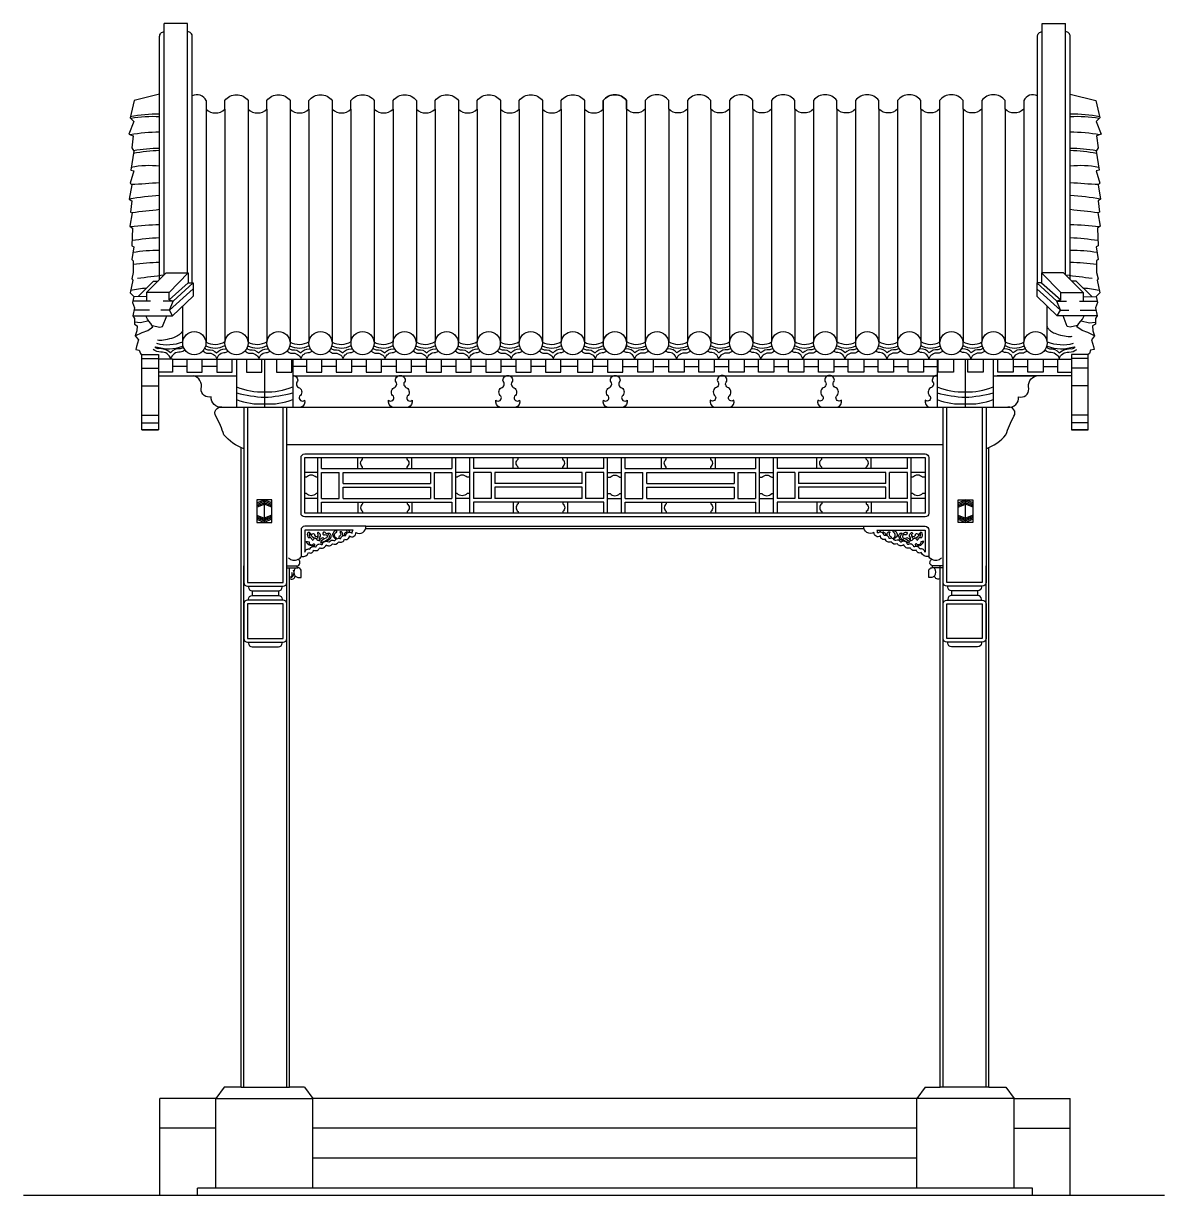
# Model space of a CAD drawing. Header units: metres. Extents: x 352 to 6458, y 9631 to 15903.
import ezdxf

# ---------------------------------------------------------------- set-up
doc = ezdxf.new("R2010")
doc.units = ezdxf.units.M
for name, color, linetype in [('2', 2, 'Continuous'), ('3', 3, 'Continuous'), ('4', 4, 'Continuous'), ('7', 7, 'Continuous')]:
    doc.layers.add(name, color=color, linetype=linetype)

msp = doc.modelspace()

# ---------------------------------------------------------------- linework, layer by layer
at = {"layer": '2'}
msp.add_line((6458.1, 9631.17), (352.14, 9631.17), dxfattribs=at)
at = {"layer": '3'}
for p, q in [((1105.76, 14557.72), (1105.76, 15903.45)), ((1230.76, 15903.45), (1105.76, 15903.45)), ((1230.76, 14568.26), (1230.76, 15903.45)), ((5803.6, 14568.26), (5803.6, 15903.45)), ((5803.6, 15903.45), (5928.6, 15903.45)), ((5928.6, 14557.72), (5928.6, 15903.45)), ((1329.68, 15443.84), (1329.68, 14198.41)), ((1429.68, 15443.84), (1429.68, 14198.41)), ((1554.68, 15443.84), (1554.68, 14198.41)), ((1654.68, 15443.84), (1654.68, 14198.41)), ((1779.68, 15443.84), (1779.68, 14198.41)), ((1879.68, 15443.84), (1879.68, 14198.41)), ((2004.68, 15443.84), (2004.68, 14198.41)), ((2104.68, 15443.84), (2104.68, 14198.41)), ((2229.68, 15490.24), (2229.68, 14198.41)), ((2329.68, 15443.84), (2329.68, 14198.41)), ((2454.68, 15490.24), (2454.68, 14198.41)), ((2554.68, 15443.84), (2554.68, 14198.41)), ((2679.68, 15490.24), (2679.68, 14198.41)), ((2779.68, 15443.84), (2779.68, 14198.41)), ((2904.68, 15490.24), (2904.68, 14198.41)), ((3004.68, 15443.84), (3004.68, 14198.41)), ((3129.68, 15490.24), (3129.68, 14198.41)), ((3229.68, 15443.84), (3229.68, 14198.41)), ((3354.68, 15490.24), (3354.68, 14198.41)), ((3454.68, 15490.24), (3454.68, 14198.41)), ((3454.68, 15443.84), (3454.68, 14198.41)), ((3579.68, 15490.24), (3579.68, 14198.41)), ((3579.68, 15443.84), (3579.68, 14198.41)), ((3679.68, 15490.24), (3679.68, 14198.41)), ((3804.68, 15443.84), (3804.68, 14198.41)), ((3904.68, 15490.24), (3904.68, 14198.41)), ((4029.68, 15443.84), (4029.68, 14198.41)), ((4129.68, 15490.24), (4129.68, 14198.41)), ((4254.68, 15443.84), (4254.68, 14198.41)), ((4354.68, 15490.24), (4354.68, 14198.41)), ((4479.68, 15443.84), (4479.68, 14198.41)), ((4579.68, 15490.24), (4579.68, 14198.41)), ((4704.68, 15443.84), (4704.68, 14198.41)), ((4804.68, 15490.24), (4804.68, 14198.41)), ((4929.68, 15443.84), (4929.68, 14198.41)), ((5029.68, 15443.84), (5029.68, 14198.41)), ((5154.68, 15443.84), (5154.68, 14198.41)), ((5254.68, 15443.84), (5254.68, 14198.41)), ((5379.68, 15443.84), (5379.68, 14198.41)), ((5479.68, 15443.84), (5479.68, 14198.41)), ((5604.68, 15443.84), (5604.68, 14198.41)), ((5704.68, 15443.84), (5704.68, 14198.41)), ((1011.37, 14463.43), (1116.31, 14568.26)), ((1116.31, 14568.26), (1234.08, 14568.26)), ((1131.47, 14463.43), (1234.08, 14568.26)), ((1234.08, 14568.26), (1234.08, 14514.57)), ((5902.88, 14463.43), (5800.27, 14568.26)), ((5918.04, 14568.26), (5800.27, 14568.26)), ((5800.27, 14568.26), (5800.27, 14514.57)), ((6022.98, 14463.43), (5918.04, 14568.26)), ((966.04, 14441.5), (1048.68, 14525.16)), ((1048.68, 14525.16), (1073.17, 14525.16)), ((1234.08, 14514.57), (1131.47, 14424.99)), ((1152.46, 14416.83), (1259.74, 14514.57)), ((1234.08, 14514.57), (1259.74, 14514.57)), ((1259.74, 14514.57), (1259.74, 14444.79)), ((5881.89, 14416.83), (5774.62, 14514.57)), ((5774.62, 14514.57), (5774.62, 14444.79)), ((5800.27, 14514.57), (5774.62, 14514.57)), ((5800.27, 14514.57), (5902.88, 14424.99)), ((5985.67, 14525.16), (5961.18, 14525.16)), ((6068.32, 14441.5), (5985.67, 14525.16)), ((1011.37, 14440.13), (942.03, 14442.23)), ((1131.47, 14463.43), (1011.37, 14463.43)), ((1011.37, 14463.43), (1011.37, 14416.83)), ((1131.47, 14424.99), (1131.47, 14463.43)), ((1133.8, 14369.07), (1259.74, 14483.81)), ((1259.74, 14444.79), (1150.48, 14339.2)), ((5900.55, 14369.07), (5774.62, 14483.81)), ((5774.62, 14444.79), (5883.87, 14339.2)), ((5902.88, 14424.99), (5902.88, 14463.43)), ((5902.88, 14463.43), (6022.98, 14463.43)), ((6022.98, 14463.43), (6022.98, 14416.83)), ((6022.98, 14440.13), (6092.32, 14442.23)), ((1031.13, 14416.83), (936.95, 14416.83)), ((1027.3, 14369.07), (943.71, 14369.07)), ((1133.8, 14369.07), (1087.92, 14369.07)), ((1152.46, 14416.83), (1100.34, 14416.83)), ((1131.47, 14424.99), (1152.46, 14416.83)), ((1133.8, 14369.07), (1152.46, 14416.83)), ((1150.48, 14339.2), (1133.8, 14369.07)), ((1204.94, 14200.12), (1204.58, 14391.48)), ((5829.41, 14200.12), (5829.41, 14391.83)), ((5902.88, 14424.99), (5881.89, 14416.83)), ((5900.55, 14369.07), (5881.89, 14416.83)), ((5881.89, 14416.83), (5934.01, 14416.83)), ((5883.87, 14339.2), (5900.55, 14369.07)), ((5900.55, 14369.07), (5946.43, 14369.07)), ((6003.22, 14416.83), (6097.41, 14416.83)), ((6007.06, 14369.07), (6090.64, 14369.07)), ((937.73, 14339.2), (1150.48, 14339.2)), ((6096.62, 14339.2), (5883.87, 14339.2)), ((984.75, 14132.54), (1074.75, 14132.54)), ((1074.75, 14132.54), (1074.75, 14028.08)), ((5959.61, 14132.54), (5959.61, 14038.08)), ((6049.61, 14132.54), (5959.61, 14132.54)), ((984.75, 14110.17), (1074.75, 14110.17)), ((984.75, 14057.93), (1074.75, 14057.93)), ((1149.08, 14107.68), (1074.75, 14107.68)), ((1074.75, 14107.68), (1074.75, 14018.48)), ((1226.27, 14067.68), (1149.08, 14067.68)), ((1386.27, 14067.68), (1309.08, 14067.68)), ((1492.85, 14107.68), (1492.85, 13849.88)), ((1642.85, 14107.68), (1642.85, 13849.88)), ((1792.85, 14107.68), (1792.85, 13849.88)), ((1866.27, 14067.68), (1792.85, 14067.68)), ((2026.27, 14067.68), (1949.08, 14067.68)), ((2186.27, 14067.68), (2109.08, 14067.68)), ((2346.27, 14067.68), (2269.08, 14067.68)), ((2506.27, 14067.68), (2429.08, 14067.68)), ((2666.27, 14067.68), (2589.08, 14067.68)), ((2826.27, 14067.68), (2749.08, 14067.68)), ((2986.27, 14067.68), (2909.08, 14067.68)), ((3146.27, 14067.68), (3069.08, 14067.68)), ((3316.24, 14067.68), (3229.08, 14067.68)), ((3476.24, 14067.68), (3399.05, 14067.68)), ((3558.95, 14067.68), (3639.73, 14067.68)), ((3728.08, 14067.68), (3805.27, 14067.68)), ((3888.08, 14067.68), (3965.27, 14067.68)), ((4048.08, 14067.68), (4125.27, 14067.68)), ((4208.08, 14067.68), (4285.27, 14067.68)), ((4368.08, 14067.68), (4445.27, 14067.68)), ((4528.08, 14067.68), (4605.27, 14067.68)), ((4688.08, 14067.68), (4765.27, 14067.68)), ((4848.08, 14067.68), (4925.27, 14067.68)), ((5008.08, 14067.68), (5085.27, 14067.68)), ((5168.08, 14067.68), (5241.51, 14067.68)), ((5241.51, 14107.68), (5241.51, 13849.88)), ((5391.51, 14107.68), (5391.51, 13849.88)), ((5541.51, 14107.68), (5541.51, 13849.88)), ((5648.08, 14067.68), (5725.27, 14067.68)), ((5808.08, 14067.68), (5885.27, 14067.68)), ((6049.61, 14110.17), (5959.61, 14110.17)), ((5959.61, 14107.68), (5959.61, 14018.48)), ((6049.61, 14057.93), (5959.61, 14057.93)), ((1261.02, 14018.48), (1492.85, 14018.48)), ((1792.85, 14018.48), (5241.51, 14018.48)), ((5541.51, 14018.48), (5773.33, 14018.48)), ((5773.33, 14018.48), (5562.13, 14018.48)), ((984.75, 13963.41), (1074.75, 13963.41)), ((6049.61, 13963.41), (5959.61, 13963.41)), ((984.75, 13806.7), (1074.75, 13806.7)), ((1414.07, 13849.88), (5620.28, 13849.88)), ((6049.61, 13806.7), (5959.61, 13806.7)), ((984.75, 13766.9), (1074.75, 13766.9)), ((6049.61, 13766.9), (5959.61, 13766.9)), ((984.75, 13729.59), (1074.75, 13729.59)), ((6049.61, 13729.59), (5959.61, 13729.59)), ((1761.44, 13649.88), (5272.91, 13649.88)), ((1601.11, 13337.42), (1641.11, 13353.72)), ((1601.11, 13330.07), (1641.11, 13346.36)), ((1601.11, 13322.71), (1641.11, 13339)), ((1601.11, 13315.35), (1641.11, 13331.65)), ((1681.11, 13337.42), (1641.11, 13353.72)), ((1681.11, 13330.07), (1641.11, 13346.36)), ((1681.11, 13322.71), (1641.11, 13339)), ((1681.11, 13315.35), (1641.11, 13331.65)), ((1641.44, 13233.72), (1641.44, 13353.72)), ((5353.24, 13337.42), (5393.24, 13353.72)), ((5353.24, 13330.07), (5393.24, 13346.36)), ((5353.24, 13322.71), (5393.24, 13339)), ((5353.24, 13315.35), (5393.24, 13331.65)), ((5392.91, 13233.72), (5392.91, 13353.72)), ((5433.24, 13337.42), (5393.24, 13353.72)), ((5433.24, 13330.07), (5393.24, 13346.36)), ((5433.24, 13322.71), (5393.24, 13339)), ((5433.24, 13315.35), (5393.24, 13331.65)), ((1601.11, 13272.08), (1641.11, 13255.79)), ((1601.11, 13264.73), (1641.11, 13248.43)), ((1601.11, 13257.37), (1641.11, 13241.08)), ((1601.11, 13250.01), (1641.11, 13233.72)), ((1681.11, 13272.08), (1641.11, 13255.79)), ((1681.11, 13264.73), (1641.11, 13248.43)), ((1681.11, 13257.37), (1641.11, 13241.08)), ((1681.11, 13250.01), (1641.11, 13233.72)), ((5353.24, 13272.08), (5393.24, 13255.79)), ((5353.24, 13264.73), (5393.24, 13248.43)), ((5353.24, 13257.37), (5393.24, 13241.08)), ((5353.24, 13250.01), (5393.24, 13233.72)), ((5433.24, 13272.08), (5393.24, 13255.79)), ((5433.24, 13264.73), (5393.24, 13248.43)), ((5433.24, 13257.37), (5393.24, 13241.08)), ((5433.24, 13250.01), (5393.24, 13233.72)), ((2184.08, 13200.53), (4850.27, 13200.53)), ((1531.44, 10211.17), (1531.44, 13000.89)), ((1761.44, 10211.17), (1761.44, 13000.89)), ((5272.91, 10211.17), (5272.91, 13000.89)), ((5502.91, 10211.17), (5502.91, 13000.89)), ((1576.44, 12867.11), (1576.44, 12842.11)), ((1716.44, 12867.11), (1716.44, 12842.11)), ((5317.91, 12867.11), (5317.91, 12842.11)), ((5457.91, 12867.11), (5457.91, 12842.11)), ((1516.44, 10211.17), (1776.44, 10211.17)), ((5517.91, 10211.17), (5257.91, 10211.17)), ((5751.55, 9671.17), (1282.81, 9671.17)), ((1282.81, 9631.17), (1282.81, 9671.17)), ((5751.55, 9631.17), (5751.55, 9671.17))]:
    msp.add_line(p, q, dxfattribs=at)
for points in [[(1022.74, 14311.7), (978.6, 14301.9), (946.88, 14304.34)], [(950.66, 14231.07), (987.19, 14250.39), (1017.27, 14261.12), (1045.2, 14280.44), (1034.46, 14297.61), (1023.72, 14310.49), (1015.12, 14321.22), (1007.12, 14339.2)], [(1041.52, 14286.32), (1081.73, 14278.29), (1096.77, 14282.58), (1118.94, 14339.2)], [(5992.83, 14286.32), (5952.62, 14278.29), (5937.58, 14282.58), (5915.41, 14339.2)], [(6083.69, 14231.07), (6047.16, 14250.39), (6017.08, 14261.12), (5989.15, 14280.44), (5999.89, 14297.61), (6010.64, 14310.49), (6019.23, 14321.22), (6027.23, 14339.2)], [(6011.61, 14311.7), (6055.76, 14301.9), (6087.48, 14304.34)], [(1204.83, 14261.24), (1203.53, 14257.82), (1201.94, 14254.91), (1200.12, 14252.21), (1198.07, 14249.46), (1195.73, 14246.62), (1192.99, 14243.69), (1189.76, 14240.69), (1185.93, 14237.61), (1181.4, 14234.47), (1176.07, 14231.27), (1169.84, 14228.01), (1162.61, 14224.72), (1154.27, 14221.48), (1144.73, 14218.38), (1133.88, 14215.53), (1121.62, 14213.01), (1092.16, 14207.49), (1076.78, 14206.27), (1068.67, 14208.93)], [(5829.41, 14282.34), (5829.53, 14281.83), (5830.82, 14278.42), (5832.41, 14275.51), (5834.24, 14272.8), (5836.28, 14270.05), (5838.62, 14267.21), (5841.36, 14264.29), (5844.59, 14261.28), (5848.42, 14258.21), (5852.95, 14255.06), (5858.28, 14251.86), (5864.51, 14248.6), (5871.75, 14245.31), (5880.08, 14242.07), (5889.63, 14238.98), (5900.47, 14236.12), (5912.73, 14233.6), (5942.2, 14228.84), (5957.57, 14227.32), (5964.15, 14229.61)], [(1551.44, 13849.88), (1551.44, 12912.11), (1741.44, 12912.11), (1741.44, 13849.88)], [(5482.91, 13849.88), (5482.91, 12912.11), (5292.91, 12912.11), (5292.91, 13849.88)]]:
    msp.add_lwpolyline(points, dxfattribs=at)
for points in [[(1207.94, 14172.2, -0.19), (1191.48, 14162.96, 0.25), (1139.79, 14140.97, 0.2), (1072.4, 14162.96, -0.2), (1055.39, 14172.9)], [(1320.93, 14169.33, 0.26), (1338.67, 14157.11, -0.24), (1386.05, 14140.35, -0.24), (1431.51, 14161.79, 0.07), (1437.06, 14163.67, 0.07)], [(1545.93, 14169.33, 0.26), (1563.67, 14157.11, -0.24), (1611.05, 14140.35, -0.24), (1656.51, 14161.79, 0.07), (1662.06, 14163.67, 0.07)], [(1772.93, 14166.04, 0.21), (1788.67, 14157.11, -0.24), (1836.05, 14140.35, -0.24), (1881.51, 14161.79, 0.07), (1887.06, 14163.67, 0.07)], [(1997.93, 14166.04, 0.21), (2013.67, 14157.11, -0.24), (2061.05, 14140.35, -0.24), (2106.51, 14161.79, 0.07), (2112.06, 14163.67, 0.07)], [(2222.93, 14166.04, 0.21), (2238.67, 14157.11, -0.24), (2286.05, 14140.35, -0.24), (2331.51, 14161.79, 0.07), (2337.06, 14163.67, 0.07)], [(2447.93, 14166.04, 0.21), (2463.67, 14157.11, -0.24), (2511.05, 14140.35, -0.24), (2556.51, 14161.79, 0.07), (2562.06, 14163.67, 0.07)], [(2672.93, 14166.04, 0.21), (2688.67, 14157.11, -0.24), (2736.05, 14140.35, -0.24), (2781.51, 14161.79, 0.07), (2787.06, 14163.67, 0.07)], [(2897.93, 14166.04, 0.21), (2913.67, 14157.11, -0.24), (2961.05, 14140.35, -0.24), (3006.51, 14161.79, 0.07), (3012.06, 14163.67, 0.07)], [(3122.93, 14166.04, 0.21), (3138.67, 14157.11, -0.24), (3186.05, 14140.35, -0.24), (3231.51, 14161.79, 0.07), (3237.06, 14163.67, 0.07)], [(3347.93, 14166.04, 0.21), (3363.67, 14157.11, -0.24), (3411.05, 14140.35, -0.24), (3456.51, 14161.79, 0.07), (3462.06, 14163.67, 0.07)], [(3686.43, 14166.04, -0.21), (3670.68, 14157.11, 0.24), (3623.3, 14140.35, 0.24), (3577.84, 14161.79, -0.07), (3572.29, 14163.67, -0.07)], [(3911.43, 14166.04, -0.21), (3895.68, 14157.11, 0.24), (3848.3, 14140.35, 0.24), (3802.84, 14161.79, -0.07), (3797.29, 14163.67, -0.07)], [(4136.43, 14166.04, -0.21), (4120.68, 14157.11, 0.24), (4073.3, 14140.35, 0.24), (4027.84, 14161.79, -0.07), (4022.29, 14163.67, -0.07)], [(4361.43, 14166.04, -0.21), (4345.68, 14157.11, 0.24), (4298.3, 14140.35, 0.24), (4252.84, 14161.79, -0.07), (4247.29, 14163.67, -0.07)], [(4586.43, 14166.04, -0.21), (4570.68, 14157.11, 0.24), (4523.3, 14140.35, 0.24), (4477.84, 14161.79, -0.07), (4472.29, 14163.67, -0.07)], [(4811.43, 14166.04, -0.21), (4795.68, 14157.11, 0.24), (4748.3, 14140.35, 0.24), (4702.84, 14161.79, -0.07), (4697.29, 14163.67, -0.07)], [(5036.43, 14166.04, -0.21), (5020.68, 14157.11, 0.24), (4973.3, 14140.35, 0.24), (4927.84, 14161.79, -0.07), (4922.29, 14163.67, -0.07)], [(5261.43, 14166.04, -0.21), (5245.68, 14157.11, 0.24), (5198.3, 14140.35, 0.24), (5152.84, 14161.79, -0.07), (5147.29, 14163.67, -0.07)], [(5488.42, 14169.33, -0.26), (5470.68, 14157.11, 0.24), (5423.3, 14140.35, 0.24), (5377.84, 14161.79, -0.07), (5372.29, 14163.67, -0.07)], [(5713.42, 14169.33, -0.26), (5695.68, 14157.11, 0.24), (5648.3, 14140.35, 0.24), (5602.84, 14161.79, -0.07), (5597.29, 14163.67, -0.07)], [(5826.42, 14172.2, 0.19), (5842.87, 14162.96, -0.25), (5894.56, 14140.97, -0.2), (5961.95, 14162.96, 0.2), (5978.96, 14172.9)], [(1792.85, 14020.24, -0.01), (1793.76, 14020.26, -0.47), (1819.02, 13988.71, 0.6), (1828.5, 13954.01, -0.52), (1830.08, 13908.27, 0.86), (1856.92, 13887.76, -0.38), (1837.08, 13849.88)], [(2325.44, 13849.88, -0.38), (2305.6, 13887.76, 0.86), (2332.44, 13908.27, -0.52), (2334.02, 13954.01, 0.6), (2343.5, 13988.71, -0.47), (2368.76, 14020.26, -0.47), (2394.02, 13988.71, 0.6), (2403.5, 13954.01, -0.52), (2405.08, 13908.27, 0.86), (2431.92, 13887.76, -0.38), (2412.08, 13849.88)], [(2900.44, 13849.88, -0.38), (2880.6, 13887.76, 0.86), (2907.44, 13908.27, -0.52), (2909.02, 13954.01, 0.6), (2918.5, 13988.71, -0.47), (2943.76, 14020.26, -0.47), (2969.02, 13988.71, 0.6), (2978.5, 13954.01, -0.52), (2980.08, 13908.27, 0.86), (3006.92, 13887.76, -0.38), (2987.08, 13849.88)], [(3475.44, 13849.88, -0.38), (3455.6, 13887.76, 0.86), (3482.44, 13908.27, -0.52), (3484.02, 13954.01, 0.6), (3493.5, 13988.71, -0.47), (3518.76, 14020.26, -0.47), (3544.02, 13988.71, 0.6), (3553.5, 13954.01, -0.52), (3555.08, 13908.27, 0.86), (3581.92, 13887.76, -0.38), (3562.08, 13849.88)], [(4133.91, 13849.88, 0.38), (4153.75, 13887.76, -0.86), (4126.91, 13908.27, 0.52), (4125.33, 13954.01, -0.6), (4115.86, 13988.71, 0.47), (4090.59, 14020.26, 0.47), (4065.33, 13988.71, -0.6), (4055.86, 13954.01, 0.52), (4054.28, 13908.27, -0.86), (4027.43, 13887.76, 0.38), (4047.27, 13849.88)], [(4708.91, 13849.88, 0.38), (4728.75, 13887.76, -0.86), (4701.91, 13908.27, 0.52), (4700.33, 13954.01, -0.6), (4690.86, 13988.71, 0.47), (4665.59, 14020.26, 0.47), (4640.33, 13988.71, -0.6), (4630.86, 13954.01, 0.52), (4629.28, 13908.27, -0.86), (4602.43, 13887.76, 0.38), (4622.27, 13849.88)], [(5241.51, 14020.24, 0.01), (5240.59, 14020.26, 0.47), (5215.33, 13988.71, -0.6), (5205.86, 13954.01, 0.52), (5204.28, 13908.27, -0.86), (5177.43, 13887.76, 0.38), (5197.27, 13849.88)], [(1556.44, 12892.11), (1556.44, 12887.11, 0.41), (1576.44, 12867.11), (1716.44, 12867.11, 0.41), (1736.44, 12887.11), (1736.44, 12892.11)], [(5477.91, 12892.11), (5477.91, 12887.11, -0.41), (5457.91, 12867.11), (5317.91, 12867.11, -0.41), (5297.91, 12887.11), (5297.91, 12892.11)], [(1556.44, 12817.11), (1556.44, 12822.11, -0.41), (1576.44, 12842.11), (1716.44, 12842.11, -0.41), (1736.44, 12822.11), (1736.44, 12817.11)], [(5477.91, 12817.11), (5477.91, 12822.11, 0.41), (5457.91, 12842.11), (5317.91, 12842.11, 0.41), (5297.91, 12822.11), (5297.91, 12817.11)], [(1556.44, 12592.11), (1556.44, 12587.11, 0.41), (1576.44, 12567.11), (1716.44, 12567.11, 0.41), (1736.44, 12587.11), (1736.44, 12592.11)], [(5477.91, 12592.11), (5477.91, 12587.11, -0.41), (5457.91, 12567.11), (5317.91, 12567.11, -0.41), (5297.91, 12587.11), (5297.91, 12592.11)]]:
    msp.add_lwpolyline(points, format="xyb", dxfattribs=at)
for points in [[(1857.41, 13282.53), (1857.41, 13579.88), (5176.94, 13579.88), (5176.94, 13282.53)], [(1741.44, 12612.11), (1741.44, 12797.11), (1551.44, 12797.11), (1551.44, 12612.11)], [(5292.91, 12612.11), (5292.91, 12797.11), (5482.91, 12797.11), (5482.91, 12612.11)]]:
    msp.add_lwpolyline(points, close=True, dxfattribs=at)
for points in [[(1857.41, 13074.62, 0.09), (1859.43, 13078.15, -0.42), (1885.4, 13090.2, -0.49), (1914.63, 13102.48, 0.48), (1918.12, 13103.86, -0.46), (1946.11, 13115.84, 0.46), (1952.82, 13118.75, -0.52), (1983.99, 13129.01, 0.42), (1989.68, 13129.89, -0.35), (2013.34, 13136.9, 0.36), (2022.48, 13139.81, -0.37), (2047.78, 13146.95, 0.48), (2050.69, 13148.37, -0.45), (2076.7, 13162.88, -0.61), (2109.4, 13176.73, 0.66), (2111.47, 13177.81, -0.2), (2116.28, 13192.53), (1857.41, 13192.53)], [(5176.94, 13074.62, -0.09), (5174.93, 13078.15, 0.42), (5148.95, 13090.2, 0.49), (5119.73, 13102.48, -0.48), (5116.23, 13103.86, 0.46), (5088.24, 13115.84, -0.46), (5081.54, 13118.75, 0.52), (5050.36, 13129.01, -0.42), (5044.67, 13129.89, 0.35), (5021.01, 13136.9, -0.36), (5011.88, 13139.81, 0.37), (4986.57, 13146.95, -0.48), (4983.66, 13148.37, 0.45), (4957.65, 13162.88, 0.61), (4924.95, 13176.73, -0.66), (4922.89, 13177.81, 0.2), (4918.07, 13192.53), (5176.94, 13192.53)]]:
    msp.add_lwpolyline(points, format="xyb", close=True, dxfattribs=at)
for centre, radius, start, end in [((1072.4, 14696.56), 722.03, 89.34, 101.89), ((1046.73, 14676.29), 728.39, 87.32, 99.48), ((5987.62, 14676.29), 728.39, 80.52, 92.68), ((5961.95, 14696.56), 722.03, 78.11, 90.66), ((1121.29, 14003.5), 1319.58, 91.76, 98.62), ((5913.06, 14003.5), 1319.58, 81.38, 88.24), ((1114.97, 14230.33), 993.03, 91.97, 100.14), ((1085.75, 14422.14), 812.68, 90.35, 100.24), ((5919.39, 14230.33), 993.03, 79.86, 88.03), ((5948.6, 14422.14), 812.68, 79.76, 89.65), ((1023.47, 14681.82), 460.7, 82.86, 101.82), ((6010.88, 14681.82), 460.7, 78.18, 97.14), ((817.55, 17901.95), 2861.12, 272.23, 275.28), ((6216.81, 17901.95), 2861.12, 264.72, 267.77), ((1232.1, 13043.96), 1945.21, 94.46, 99.28), ((5802.25, 13043.96), 1945.21, 80.72, 85.54), ((1462.25, 10914.04), 4011.09, 95.46, 97.58), ((5572.1, 10914.04), 4011.09, 82.42, 84.54), ((1091.32, 13638.42), 1187.43, 90.51, 98.02), ((5943.03, 13638.42), 1187.43, 81.98, 89.49), ((1174.98, 13070.63), 1688.19, 93.2, 98.26), ((5859.37, 13070.63), 1688.19, 81.74, 86.8), ((1066.36, 13933.6), 754.43, 88.91, 99.87), ((5967.99, 13933.6), 754.43, 80.13, 91.09), ((1154.2, 12903.36), 1723.04, 92.44, 97.15), ((5880.15, 12903.36), 1723.04, 82.85, 87.56), ((54520.45, -389003.4), 407079.8, 97.54, 97.56), ((-47486.1, -389003.4), 407079.8, 82.44, 82.46), ((1055.99, 13827.3), 660.33, 93.99, 101.39), ((5978.36, 13827.3), 660.33, 78.61, 86.01), ((1128.62, 14378.29), 215.71, 251.63, 290.69), ((1122.57, 14405.7), 221.47, 254.72, 291.84), ((1377.87, 14286.19), 100.13, 240.21, 301.69), ((1377.87, 14276.6), 110.13, 243.25, 298.25), ((1602.87, 14276.6), 110.13, 242.69, 298.94), ((1602.87, 14286.19), 100.13, 240.21, 301.69), ((1827.87, 14276.6), 110.13, 242.69, 298.94), ((1827.87, 14286.19), 100.13, 240.21, 301.69), ((2052.87, 14276.6), 110.13, 242.69, 298.94), ((2052.87, 14286.19), 100.13, 240.21, 301.69), ((2277.87, 14276.6), 110.13, 242.69, 298.94), ((2277.87, 14286.19), 100.13, 240.21, 301.69), ((2502.87, 14276.6), 110.13, 242.69, 298.94), ((2502.87, 14286.19), 100.13, 240.51, 301.69), ((2727.87, 14276.6), 110.13, 242.69, 298.94), ((2727.87, 14286.19), 100.13, 240.51, 301.69), ((2952.87, 14276.6), 110.13, 242.69, 298.94), ((2952.87, 14286.19), 100.13, 240.51, 301.69), ((3177.87, 14276.6), 110.13, 242.69, 298.94), ((3177.87, 14286.19), 100.13, 240.51, 301.69), ((3402.87, 14276.6), 110.13, 242.69, 298.94), ((3402.87, 14286.19), 100.13, 240.51, 301.69), ((3631.49, 14276.6), 110.13, 241.06, 297.31), ((3631.49, 14286.19), 100.13, 238.31, 299.49), ((3856.49, 14276.6), 110.13, 241.06, 297.31), ((3856.49, 14286.19), 100.13, 238.31, 299.49), ((4081.49, 14276.6), 110.13, 241.06, 297.31), ((4081.49, 14286.19), 100.13, 238.31, 299.49), ((4306.49, 14276.6), 110.13, 241.06, 297.31), ((4306.49, 14286.19), 100.13, 238.31, 299.49), ((4531.49, 14276.6), 110.13, 241.06, 297.31), ((4531.49, 14286.19), 100.13, 238.31, 299.49), ((4756.49, 14276.6), 110.13, 241.06, 297.31), ((4756.49, 14286.19), 100.13, 238.31, 299.79), ((4981.49, 14276.6), 110.13, 241.06, 297.31), ((4981.49, 14286.19), 100.13, 238.31, 299.79), ((5206.49, 14276.6), 110.13, 241.06, 297.31), ((5206.49, 14286.19), 100.13, 238.31, 299.79), ((5431.49, 14276.6), 110.13, 241.06, 297.31), ((5431.49, 14286.19), 100.13, 238.31, 299.79), ((5656.49, 14286.19), 100.13, 238.31, 299.79), ((5656.49, 14276.6), 110.13, 241.75, 296.75), ((5911.79, 14405.7), 221.47, 248.16, 285.28), ((5905.73, 14378.29), 215.71, 249.31, 288.37), ((1631.86, 14309.21), 377.61, 248.4, 271.67), ((1680.5, 14616.7), 714.77, 254.78, 266.98), ((1653.83, 14309.21), 377.61, 268.33, 291.6), ((1605.19, 14616.7), 714.77, 273.02, 285.22), ((5380.52, 14309.21), 377.61, 248.4, 271.67), ((5429.16, 14616.7), 714.77, 254.78, 266.98), ((5402.49, 14309.21), 377.61, 268.33, 291.6), ((5353.85, 14616.7), 714.77, 273.02, 285.22), ((1617.2, 14205.02), 338.06, 248.42, 274.35), ((1668.5, 14205.02), 338.06, 265.65, 291.58), ((5365.85, 14205.02), 338.06, 248.42, 274.35), ((5417.16, 14205.02), 338.06, 265.65, 291.58)]:
    msp.add_arc(centre, radius, start, end, dxfattribs=at)
at = {"layer": '4'}
for p, q in [((1329.68, 15490.24), (1329.68, 15443.84)), ((5704.68, 15490.24), (5704.68, 15443.84)), ((1149.08, 14107.68), (5959.61, 14107.68)), ((1074.75, 14018.48), (1261.02, 14018.48)), ((5959.61, 14018.48), (5773.33, 14018.48)), ((1516.44, 10211.17), (1516.44, 13633.82)), ((5517.91, 10211.17), (5517.91, 13633.82)), ((1776.44, 10211.17), (1776.44, 12990.89)), ((5257.91, 10211.17), (5257.91, 13000.89)), ((1426.03, 10211.17), (1381.44, 10151.17)), ((1516.44, 10211.17), (1426.03, 10211.17)), ((1856.86, 10211.17), (1776.44, 10211.17)), ((1856.86, 10211.17), (1901.44, 10151.17)), ((5177.49, 10211.17), (5132.91, 10151.17)), ((5177.49, 10211.17), (5257.91, 10211.17)), ((5517.91, 10211.17), (5608.32, 10211.17)), ((5608.32, 10211.17), (5652.91, 10151.17)), ((1381.44, 10151.17), (1081.44, 10151.17)), ((1081.44, 9631.17), (1081.44, 10151.17)), ((1381.44, 9671.17), (1381.44, 10151.17)), ((1381.44, 10151.17), (1901.44, 10151.17)), ((5132.91, 10151.17), (1901.44, 10151.17)), ((1901.44, 9671.17), (1901.44, 10151.17)), ((5132.91, 9671.17), (5132.91, 10151.17)), ((5652.91, 10151.17), (5132.91, 10151.17)), ((5652.91, 10151.17), (5952.91, 10151.17)), ((5652.91, 9671.17), (5652.91, 10151.17)), ((5952.91, 9631.17), (5952.91, 10151.17)), ((1381.44, 9991.17), (1081.44, 9991.17)), ((5132.91, 9991.17), (1901.44, 9991.17)), ((5652.91, 9991.17), (5952.91, 9991.17)), ((5132.91, 9831.17), (1901.44, 9831.17))]:
    msp.add_line(p, q, dxfattribs=at)
for points in [[(1329.68, 15443.84, 0.39), (1429.68, 15443.84), (1429.68, 15490.24, -0.51), (1554.68, 15490.24), (1554.68, 15443.84)], [(1554.68, 15443.84, 0.39), (1654.68, 15443.84), (1654.68, 15490.24, -0.51), (1779.68, 15490.24), (1779.68, 15443.84)], [(1779.68, 15443.84, 0.39), (1879.68, 15443.84), (1879.68, 15490.24, -0.51), (2004.68, 15490.24), (2004.68, 15443.84)], [(2004.68, 15443.84, 0.39), (2104.68, 15443.84), (2104.68, 15490.24, -0.51), (2229.68, 15490.24), (2229.68, 15443.84)], [(2229.68, 15443.84, 0.39), (2329.68, 15443.84), (2329.68, 15490.24, -0.51), (2454.68, 15490.24), (2454.68, 15443.84)], [(2454.68, 15443.84, 0.39), (2554.68, 15443.84), (2554.68, 15490.24, -0.51), (2679.68, 15490.24), (2679.68, 15443.84)], [(2679.68, 15443.84, 0.39), (2779.68, 15443.84), (2779.68, 15490.24, -0.51), (2904.68, 15490.24), (2904.68, 15443.84)], [(2904.68, 15443.84, 0.39), (3004.68, 15443.84), (3004.68, 15490.24, -0.51), (3129.68, 15490.24), (3129.68, 15443.84)], [(3129.68, 15443.84, 0.39), (3229.68, 15443.84), (3229.68, 15490.24, -0.51), (3354.68, 15490.24), (3354.68, 15443.84)], [(3354.68, 15443.84, 0.39), (3454.68, 15443.84), (3454.68, 15490.24, -0.51), (3579.68, 15490.24), (3579.68, 15443.84)], [(3679.68, 15443.84, -0.39), (3579.68, 15443.84), (3579.68, 15490.24, 0.51), (3454.68, 15490.24), (3454.68, 15443.84)], [(3904.68, 15443.84, -0.39), (3804.68, 15443.84), (3804.68, 15490.24, 0.51), (3679.68, 15490.24), (3679.68, 15443.84)], [(4129.68, 15443.84, -0.39), (4029.68, 15443.84), (4029.68, 15490.24, 0.51), (3904.68, 15490.24), (3904.68, 15443.84)], [(4354.68, 15443.84, -0.39), (4254.68, 15443.84), (4254.68, 15490.24, 0.51), (4129.68, 15490.24), (4129.68, 15443.84)], [(4579.68, 15443.84, -0.39), (4479.68, 15443.84), (4479.68, 15490.24, 0.51), (4354.68, 15490.24), (4354.68, 15443.84)], [(4804.68, 15443.84, -0.39), (4704.68, 15443.84), (4704.68, 15490.24, 0.51), (4579.68, 15490.24), (4579.68, 15443.84)], [(5029.68, 15443.84, -0.39), (4929.68, 15443.84), (4929.68, 15490.24, 0.51), (4804.68, 15490.24), (4804.68, 15443.84)], [(5254.68, 15443.84, -0.39), (5154.68, 15443.84), (5154.68, 15490.24, 0.51), (5029.68, 15490.24), (5029.68, 15443.84)], [(5479.68, 15443.84, -0.39), (5379.68, 15443.84), (5379.68, 15490.24, 0.51), (5254.68, 15490.24), (5254.68, 15443.84)], [(5704.68, 15443.84, -0.39), (5604.68, 15443.84), (5604.68, 15490.24, 0.51), (5479.68, 15490.24), (5479.68, 15443.84)], [(1215.93, 14156.71, -0.19), (1191.62, 14144.5, 0.37), (1139.79, 14108.75, 0.37), (1087.97, 14144.5, -0.14), (1046.18, 14158.81, -0.2)], [(1313.51, 14152.2, 0.22), (1339.11, 14138.66, -0.37), (1387.32, 14108.87, -0.37), (1432.28, 14143.35, 0.12), (1447.32, 14149.52, 0.12)], [(1538.51, 14152.2, 0.22), (1564.11, 14138.66, -0.37), (1612.32, 14108.87, -0.37), (1657.28, 14143.35, 0.12), (1672.32, 14149.52, 0.12)], [(1763.51, 14152.2, 0.22), (1789.11, 14138.66, -0.37), (1837.32, 14108.87, -0.37), (1882.28, 14143.35, 0.12), (1897.32, 14149.52, 0.12)], [(1988.51, 14152.2, 0.22), (2014.11, 14138.66, -0.37), (2062.32, 14108.87, -0.37), (2107.28, 14143.35, 0.12), (2122.32, 14149.52, 0.12)], [(2213.51, 14152.2, 0.22), (2239.11, 14138.66, -0.37), (2287.32, 14108.87, -0.37), (2332.28, 14143.35, 0.12), (2347.32, 14149.52, 0.12)], [(2438.51, 14152.2, 0.22), (2464.11, 14138.66, -0.37), (2512.32, 14108.87, -0.37), (2557.28, 14143.35, 0.12), (2572.32, 14149.52, 0.12)], [(2663.51, 14152.2, 0.22), (2689.11, 14138.66, -0.37), (2737.32, 14108.87, -0.37), (2782.28, 14143.35, 0.12), (2797.32, 14149.52, 0.12)], [(2888.51, 14152.2, 0.22), (2914.11, 14138.66, -0.37), (2962.32, 14108.87, -0.37), (3007.28, 14143.35, 0.12), (3022.32, 14149.52, 0.12)], [(3113.51, 14152.2, 0.22), (3139.11, 14138.66, -0.37), (3187.32, 14108.87, -0.37), (3232.28, 14143.35, 0.12), (3247.32, 14149.52, 0.12)], [(3338.51, 14152.2, 0.22), (3364.11, 14138.66, -0.37), (3412.32, 14108.87, -0.37), (3457.28, 14143.35, 0.12), (3472.32, 14149.52, 0.12)], [(3695.84, 14152.2, -0.22), (3670.24, 14138.66, 0.37), (3622.04, 14108.87, 0.37), (3577.07, 14143.35, -0.12), (3562.04, 14149.52, -0.12)], [(3920.84, 14152.2, -0.22), (3895.24, 14138.66, 0.37), (3847.04, 14108.87, 0.37), (3802.07, 14143.35, -0.12), (3787.04, 14149.52, -0.12)], [(4145.84, 14152.2, -0.22), (4120.24, 14138.66, 0.37), (4072.04, 14108.87, 0.37), (4027.07, 14143.35, -0.12), (4012.04, 14149.52, -0.12)], [(4370.84, 14152.2, -0.22), (4345.24, 14138.66, 0.37), (4297.04, 14108.87, 0.37), (4252.07, 14143.35, -0.12), (4237.04, 14149.52, -0.12)], [(4595.84, 14152.2, -0.22), (4570.24, 14138.66, 0.37), (4522.04, 14108.87, 0.37), (4477.07, 14143.35, -0.12), (4462.04, 14149.52, -0.12)], [(4820.84, 14152.2, -0.22), (4795.24, 14138.66, 0.37), (4747.04, 14108.87, 0.37), (4702.07, 14143.35, -0.12), (4687.04, 14149.52, -0.12)], [(5045.84, 14152.2, -0.22), (5020.24, 14138.66, 0.37), (4972.04, 14108.87, 0.37), (4927.07, 14143.35, -0.12), (4912.04, 14149.52, -0.12)], [(5270.84, 14152.2, -0.22), (5245.24, 14138.66, 0.37), (5197.04, 14108.87, 0.37), (5152.07, 14143.35, -0.12), (5137.04, 14149.52, -0.12)], [(5495.84, 14152.2, -0.22), (5470.24, 14138.66, 0.37), (5422.04, 14108.87, 0.37), (5377.07, 14143.35, -0.12), (5362.04, 14149.52, -0.12)], [(5720.84, 14152.2, -0.22), (5695.24, 14138.66, 0.37), (5647.04, 14108.87, 0.37), (5602.07, 14143.35, -0.12), (5587.04, 14149.52, -0.12)], [(5818.42, 14156.71, 0.19), (5842.73, 14144.5, -0.37), (5894.56, 14108.75, -0.37), (5946.38, 14144.5, 0.14), (5988.18, 14158.81, 0.2)], [(1531.44, 13627.91, -0.13), (1424.93, 13701.48, 0.05), (1381.96, 13801.65, -0.66), (1414.07, 13849.88, -0.48), (1356.89, 13905.4, -0.52), (1303.17, 13948.33, 0.41), (1261.02, 14018.48, 0.41)], [(5502.91, 13627.91, 0.13), (5609.42, 13701.48, -0.05), (5652.4, 13801.65, 0.66), (5620.28, 13849.88, 0.48), (5677.46, 13905.4, 0.52), (5731.18, 13948.33, -0.41), (5773.33, 14018.48, -0.41)], [(1531.44, 13849.88), (1531.44, 12912.11, 0.41), (1551.44, 12892.11), (1741.44, 12892.11, 0.41), (1761.44, 12912.11), (1761.44, 13849.88)], [(5502.91, 13849.88), (5502.91, 12912.11, -0.41), (5482.91, 12892.11), (5292.91, 12892.11, -0.41), (5272.91, 12912.11), (5272.91, 13849.88)]]:
    msp.add_lwpolyline(points, format="xyb", dxfattribs=at)
for points in [[(1074.75, 14018.48), (1074.75, 13729.59), (984.75, 13729.59), (984.75, 14132.54)], [(5959.61, 14018.48), (5959.61, 13729.59), (6049.61, 13729.59), (6049.61, 14132.54)], [(1149.08, 14107.68), (1149.08, 14038.08), (1074.75, 14038.08)], [(1226.27, 14107.68), (1226.27, 14038.08), (1308.44, 14038.08), (1308.44, 14107.68)], [(1386.27, 14107.68), (1386.27, 14038.08), (1468.44, 14038.08), (1468.44, 14107.68)], [(1546.27, 14107.68), (1546.27, 14038.08), (1628.44, 14038.08), (1628.44, 14107.68)], [(1706.27, 14107.68), (1706.27, 14038.08), (1788.44, 14038.08), (1788.44, 14107.68)], [(1866.27, 14107.68), (1866.27, 14038.08), (1948.44, 14038.08), (1948.44, 14107.68)], [(2026.27, 14107.68), (2026.27, 14038.08), (2108.44, 14038.08), (2108.44, 14107.68)], [(2186.27, 14107.68), (2186.27, 14038.08), (2268.44, 14038.08), (2268.44, 14107.68)], [(2346.27, 14107.68), (2346.27, 14038.08), (2428.44, 14038.08), (2428.44, 14107.68)], [(2506.27, 14107.68), (2506.27, 14038.08), (2588.44, 14038.08), (2588.44, 14107.68)], [(2666.27, 14107.68), (2666.27, 14038.08), (2748.44, 14038.08), (2748.44, 14107.68)], [(2826.27, 14107.68), (2826.27, 14038.08), (2908.44, 14038.08), (2908.44, 14107.68)], [(2986.27, 14107.68), (2986.27, 14038.08), (3068.44, 14038.08), (3068.44, 14107.68)], [(3146.27, 14107.68), (3146.27, 14038.08), (3228.44, 14038.08), (3228.44, 14107.68)], [(3316.24, 14107.68), (3316.24, 14038.08), (3398.41, 14038.08), (3398.41, 14107.68)], [(3476.78, 14107.68), (3476.78, 14038.08), (3558.95, 14038.08), (3558.95, 14107.68)], [(3722.54, 14107.68), (3722.54, 14038.08), (3640.37, 14038.08), (3640.37, 14107.68)], [(3888.08, 14107.68), (3888.08, 14038.08), (3805.91, 14038.08), (3805.91, 14107.68)], [(4048.08, 14107.68), (4048.08, 14038.08), (3965.91, 14038.08), (3965.91, 14107.68)], [(4208.08, 14107.68), (4208.08, 14038.08), (4125.91, 14038.08), (4125.91, 14107.68)], [(4368.08, 14107.68), (4368.08, 14038.08), (4285.91, 14038.08), (4285.91, 14107.68)], [(4528.08, 14107.68), (4528.08, 14038.08), (4445.91, 14038.08), (4445.91, 14107.68)], [(4688.08, 14107.68), (4688.08, 14038.08), (4605.91, 14038.08), (4605.91, 14107.68)], [(4848.08, 14107.68), (4848.08, 14038.08), (4765.91, 14038.08), (4765.91, 14107.68)], [(5008.08, 14107.68), (5008.08, 14038.08), (4925.91, 14038.08), (4925.91, 14107.68)], [(5168.08, 14107.68), (5168.08, 14038.08), (5085.91, 14038.08), (5085.91, 14107.68)], [(5328.08, 14107.68), (5328.08, 14038.08), (5245.91, 14038.08), (5245.91, 14107.68)], [(5488.08, 14107.68), (5488.08, 14038.08), (5405.91, 14038.08), (5405.91, 14107.68)], [(5648.08, 14107.68), (5648.08, 14038.08), (5565.91, 14038.08), (5565.91, 14107.68)], [(5808.08, 14107.68), (5808.08, 14038.08), (5725.91, 14038.08), (5725.91, 14107.68)], [(5885.27, 14107.68), (5885.27, 14038.08), (5959.61, 14038.08)]]:
    msp.add_lwpolyline(points, dxfattribs=at)
for points in [[(1761.44, 12612.11), (1761.44, 12797.11, 0.41), (1741.44, 12817.11), (1551.44, 12817.11, 0.41), (1531.44, 12797.11), (1531.44, 12612.11, 0.41), (1551.44, 12592.11), (1741.44, 12592.11, 0.41)], [(5272.91, 12612.11), (5272.91, 12797.11, -0.41), (5292.91, 12817.11), (5482.91, 12817.11, -0.41), (5502.91, 12797.11), (5502.91, 12612.11, -0.41), (5482.91, 12592.11), (5292.91, 12592.11, -0.41)]]:
    msp.add_lwpolyline(points, format="xyb", close=True, dxfattribs=at)
for centre in [(1266.49, 14192.6), (1491.9, 14192.6), (1716.9, 14192.6), (1941.9, 14192.6), (2166.9, 14192.6), (2391.9, 14192.6), (2616.9, 14192.6), (2841.9, 14192.6), (3066.9, 14192.6), (3291.9, 14192.6), (3516.9, 14192.6), (3517.45, 14192.6), (3742.45, 14192.6), (3967.45, 14192.6), (4192.45, 14192.6), (4417.45, 14192.6), (4642.45, 14192.6), (4867.45, 14192.6), (5092.45, 14192.6), (5317.45, 14192.6), (5542.45, 14192.6), (5767.87, 14192.6)]:
    msp.add_circle(centre, 62, dxfattribs=at)
for centre, start, end in [((1279.68, 15466.82), 25.09, 115.67), ((5754.68, 15466.82), 64.33, 154.91)]:
    msp.add_arc(centre, 55.21, start, end, dxfattribs=at)
at = {"layer": '7'}
for p, q in [((1927.41, 13282.53), (1927.41, 13579.88)), ((1947.41, 13521.21), (1947.41, 13579.88)), ((2141.1, 13521.21), (2141.1, 13579.88)), ((2431.1, 13521.21), (2431.1, 13579.88)), ((2644.79, 13579.88), (2644.79, 13521.21)), ((2664.79, 13579.88), (2664.79, 13282.53)), ((2739.79, 13579.88), (2739.79, 13282.53)), ((2759.79, 13579.88), (2759.79, 13521.21)), ((2973.48, 13521.21), (2973.48, 13579.88)), ((3263.48, 13521.21), (3263.48, 13579.88)), ((3457.18, 13521.21), (3457.18, 13579.88)), ((3477.18, 13282.53), (3477.18, 13579.88)), ((3552.18, 13282.53), (3552.18, 13579.88)), ((3572.18, 13521.21), (3572.18, 13579.88)), ((3765.87, 13521.21), (3765.87, 13579.88)), ((4055.87, 13521.21), (4055.87, 13579.88)), ((4269.56, 13579.88), (4269.56, 13521.21)), ((4289.56, 13579.88), (4289.56, 13282.53)), ((4364.56, 13579.88), (4364.56, 13282.53)), ((4384.56, 13579.88), (4384.56, 13521.21)), ((4598.25, 13521.21), (4598.25, 13579.88)), ((4888.25, 13521.21), (4888.25, 13579.88)), ((5081.94, 13521.21), (5081.94, 13579.88)), ((5101.94, 13282.53), (5101.94, 13579.88)), ((1927.41, 13501.2), (1857.41, 13501.2)), ((1947.41, 13521.21), (2644.79, 13521.21)), ((1947.41, 13501.21), (2042.41, 13501.21)), ((1947.41, 13361.21), (1947.41, 13501.21)), ((2042.41, 13361.21), (2042.41, 13501.21)), ((2062.41, 13501.21), (2529.79, 13501.21)), ((2062.41, 13441.21), (2062.41, 13501.21)), ((2529.79, 13501.21), (2529.79, 13441.21)), ((2549.79, 13501.21), (2549.79, 13361.21)), ((2549.79, 13501.21), (2644.79, 13501.21)), ((2644.79, 13501.21), (2644.79, 13361.21)), ((2739.79, 13501.2), (2664.79, 13501.2)), ((3457.18, 13521.21), (2759.79, 13521.21)), ((2759.79, 13501.21), (2759.79, 13361.21)), ((2854.79, 13501.21), (2759.79, 13501.21)), ((2854.79, 13501.21), (2854.79, 13361.21)), ((3342.18, 13501.21), (2874.79, 13501.21)), ((2874.79, 13501.21), (2874.79, 13441.21)), ((3342.18, 13441.21), (3342.18, 13501.21)), ((3362.18, 13361.21), (3362.18, 13501.21)), ((3457.18, 13501.21), (3362.18, 13501.21)), ((3457.18, 13361.21), (3457.18, 13501.21)), ((3477.18, 13501.2), (3552.18, 13501.2)), ((3572.18, 13521.21), (4269.56, 13521.21)), ((3572.18, 13361.21), (3572.18, 13501.21)), ((3572.18, 13501.21), (3667.18, 13501.21)), ((3667.18, 13361.21), (3667.18, 13501.21)), ((3687.18, 13501.21), (4154.56, 13501.21)), ((3687.18, 13441.21), (3687.18, 13501.21)), ((4154.56, 13501.21), (4154.56, 13441.21)), ((4174.56, 13501.21), (4174.56, 13361.21)), ((4174.56, 13501.21), (4269.56, 13501.21)), ((4269.56, 13501.21), (4269.56, 13361.21)), ((4289.56, 13501.2), (4364.56, 13501.2)), ((5081.94, 13521.21), (4384.56, 13521.21)), ((4384.56, 13501.21), (4384.56, 13361.21)), ((4479.56, 13501.21), (4384.56, 13501.21)), ((4479.56, 13501.21), (4479.56, 13361.21)), ((4966.94, 13501.21), (4499.56, 13501.21)), ((4499.56, 13501.21), (4499.56, 13441.21)), ((4966.94, 13441.21), (4966.94, 13501.21)), ((4986.94, 13361.21), (4986.94, 13501.21)), ((5081.94, 13501.21), (4986.94, 13501.21)), ((5081.94, 13361.21), (5081.94, 13501.21)), ((5176.94, 13501.2), (5101.94, 13501.2)), ((2062.41, 13441.21), (2529.79, 13441.21)), ((3342.18, 13441.21), (2874.79, 13441.21)), ((3687.18, 13441.21), (4154.56, 13441.21)), ((4966.94, 13441.21), (4499.56, 13441.21)), ((1927.41, 13361.22), (1857.41, 13361.22)), ((1947.41, 13361.21), (2042.41, 13361.21)), ((2062.41, 13421.21), (2529.79, 13421.21)), ((2062.41, 13361.21), (2062.41, 13421.21)), ((2062.41, 13361.21), (2529.79, 13361.21)), ((2529.79, 13421.21), (2529.79, 13361.21)), ((2549.79, 13361.21), (2644.79, 13361.21)), ((2739.79, 13361.22), (2664.79, 13361.22)), ((2854.79, 13361.21), (2759.79, 13361.21)), ((3342.18, 13421.21), (2874.79, 13421.21)), ((2874.79, 13421.21), (2874.79, 13361.21)), ((3342.18, 13361.21), (2874.79, 13361.21)), ((3342.18, 13361.21), (3342.18, 13421.21)), ((3457.18, 13361.21), (3362.18, 13361.21)), ((3477.18, 13361.22), (3552.18, 13361.22)), ((3572.18, 13361.21), (3667.18, 13361.21)), ((3687.18, 13421.21), (4154.56, 13421.21)), ((3687.18, 13361.21), (3687.18, 13421.21)), ((3687.18, 13361.21), (4154.56, 13361.21)), ((4154.56, 13421.21), (4154.56, 13361.21)), ((4174.56, 13361.21), (4269.56, 13361.21)), ((4289.56, 13361.22), (4364.56, 13361.22)), ((4479.56, 13361.21), (4384.56, 13361.21)), ((4966.94, 13421.21), (4499.56, 13421.21)), ((4499.56, 13421.21), (4499.56, 13361.21)), ((4966.94, 13361.21), (4499.56, 13361.21)), ((4966.94, 13361.21), (4966.94, 13421.21)), ((5081.94, 13361.21), (4986.94, 13361.21)), ((5176.94, 13361.22), (5101.94, 13361.22)), ((1947.41, 13341.21), (2644.79, 13341.21)), ((1947.41, 13282.53), (1947.41, 13341.21)), ((2141.1, 13341.21), (2141.1, 13282.53)), ((2431.1, 13341.21), (2431.1, 13282.53)), ((2644.79, 13341.21), (2644.79, 13282.53)), ((3457.18, 13341.21), (2759.79, 13341.21)), ((2759.79, 13341.21), (2759.79, 13282.53)), ((2973.48, 13341.21), (2973.48, 13282.53)), ((3263.48, 13341.21), (3263.48, 13282.53)), ((3457.18, 13282.53), (3457.18, 13341.21)), ((3572.18, 13341.21), (4269.56, 13341.21)), ((3572.18, 13282.53), (3572.18, 13341.21)), ((3765.87, 13341.21), (3765.87, 13282.53)), ((4055.87, 13341.21), (4055.87, 13282.53)), ((4269.56, 13341.21), (4269.56, 13282.53)), ((5081.94, 13341.21), (4384.56, 13341.21)), ((4384.56, 13341.21), (4384.56, 13282.53)), ((4598.25, 13341.21), (4598.25, 13282.53)), ((4888.25, 13341.21), (4888.25, 13282.53)), ((5081.94, 13282.53), (5081.94, 13341.21)), ((2184.08, 13212.53), (4849.26, 13212.53)), ((1761.44, 13000.89), (1820.08, 13000.89)), ((1761.44, 12990.89), (1820.78, 12990.89)), ((5272.91, 12990.89), (5213.57, 12990.89)), ((5272.91, 13000.89), (5214.27, 13000.89)), ((1837.41, 12939.27), (1837.41, 12939.27)), ((5196.94, 12939.27), (5196.94, 12939.27))]:
    msp.add_line(p, q, dxfattribs=at)
for points in [[(1080.76, 14532.74), (1080.76, 15833.6, -0.44), (1105.76, 15858.19)], [(1255.76, 14514.57), (1255.76, 15833.6, 0.44), (1230.76, 15858.19)], [(5778.6, 14514.57), (5778.6, 15833.6, -0.44), (5803.6, 15858.19)], [(5953.6, 14532.74), (5953.6, 15833.6, 0.44), (5928.6, 15858.19)], [(2167.1, 13521.21), (2167.1, 13529.85, -0.53), (2167.1, 13571.24), (2167.1, 13579.88)], [(2405.1, 13521.21), (2405.1, 13529.85, 0.53), (2405.1, 13571.24), (2405.1, 13579.88)], [(2999.48, 13521.21), (2999.48, 13529.85, -0.53), (2999.48, 13571.24), (2999.48, 13579.88)], [(3237.48, 13521.21), (3237.48, 13529.85, 0.53), (3237.48, 13571.24), (3237.48, 13579.88)], [(3791.87, 13521.21), (3791.87, 13529.85, -0.53), (3791.87, 13571.24), (3791.87, 13579.88)], [(4029.87, 13521.21), (4029.87, 13529.85, 0.53), (4029.87, 13571.24), (4029.87, 13579.88)], [(4624.25, 13521.21), (4624.25, 13529.85, -0.53), (4624.25, 13571.24), (4624.25, 13579.88)], [(4862.25, 13521.21), (4862.25, 13529.85, 0.53), (4862.25, 13571.24), (4862.25, 13579.88)], [(1927.41, 13475.2), (1918.76, 13475.2, 0.42), (1866.05, 13475.2), (1857.41, 13475.2)], [(2739.79, 13475.2), (2726.15, 13475.2, 0.42), (2673.44, 13475.2), (2664.79, 13475.2)], [(3477.18, 13475.2), (3490.82, 13475.2, -0.42), (3543.53, 13475.2), (3552.18, 13475.2)], [(4289.56, 13475.2), (4303.21, 13475.2, -0.42), (4355.92, 13475.2), (4364.56, 13475.2)], [(5176.94, 13475.2), (5163.3, 13475.2, 0.42), (5110.59, 13475.2), (5101.94, 13475.2)], [(1927.41, 13387.22), (1918.76, 13387.22, -0.42), (1866.05, 13387.22), (1857.41, 13387.22)], [(2739.79, 13387.22), (2726.15, 13387.22, -0.42), (2673.44, 13387.22), (2664.79, 13387.22)], [(3477.18, 13387.22), (3490.82, 13387.22, 0.42), (3543.53, 13387.22), (3552.18, 13387.22)], [(4289.56, 13387.22), (4303.21, 13387.22, 0.42), (4355.92, 13387.22), (4364.56, 13387.22)], [(5176.94, 13387.22), (5163.3, 13387.22, -0.42), (5110.59, 13387.22), (5101.94, 13387.22)], [(2167.1, 13341.21), (2167.1, 13332.56, 0.53), (2167.1, 13291.18), (2167.1, 13282.53)], [(2405.1, 13341.21), (2405.1, 13332.56, -0.53), (2405.1, 13291.18), (2405.1, 13282.53)], [(2999.48, 13341.21), (2999.48, 13332.56, 0.53), (2999.48, 13291.18), (2999.48, 13282.53)], [(3237.48, 13341.21), (3237.48, 13332.56, -0.53), (3237.48, 13291.18), (3237.48, 13282.53)], [(3791.87, 13341.21), (3791.87, 13332.56, 0.53), (3791.87, 13291.18), (3791.87, 13282.53)], [(4029.87, 13341.21), (4029.87, 13332.56, -0.53), (4029.87, 13291.18), (4029.87, 13282.53)], [(4624.25, 13341.21), (4624.25, 13332.56, 0.53), (4624.25, 13291.18), (4624.25, 13282.53)], [(4862.25, 13341.21), (4862.25, 13332.56, -0.53), (4862.25, 13291.18), (4862.25, 13282.53)], [(1821.32, 13035.93, 0.17), (1840.35, 13051.78, 0.4), (1878.29, 13071.51, 0.53), (1904.73, 13085.09, 0.48), (1937.22, 13097.93, 0.46), (1971.98, 13113.02, 0.42), (2005.98, 13118.31, 0.36), (2039.22, 13128.87, 0.48), (2070.2, 13143.97, 0.59), (2096.64, 13161.33, 0.66), (2131.4, 13179.44, 0.62), (2185.09, 13212.53), (1857.41, 13212.53, 0.41), (1837.41, 13192.53), (1837.41, 13047.57)], [(1938.06, 13138.04, -0.35), (1941.2, 13159.5, 0.28), (1932.29, 13177.3, 1.4), (1927.58, 13171.54)], [(2060.48, 13161.45, 0.24), (2057.37, 13179.36, 0.55), (2044.53, 13180.34, -0.64), (2041.57, 13157.66, 1.15), (2050.46, 13149.77, 0.01), (2051.18, 13150.14, 0.01)], [(2080.98, 13192.53, 0.12), (2082.81, 13186.15, -0.37), (2081.24, 13178.81, 0.58), (2069.97, 13169.91, 0.28), (2071.75, 13163.91)], [(2097.26, 13181.32, 0.28), (2094.04, 13192.53, 0.28)], [(5213.04, 13035.93, -0.17), (5194.01, 13051.78, -0.4), (5156.06, 13071.51, -0.53), (5129.62, 13085.09, -0.48), (5097.13, 13097.93, -0.46), (5062.37, 13113.02, -0.42), (5028.37, 13118.31, -0.36), (4995.13, 13128.87, -0.48), (4964.15, 13143.97, -0.59), (4937.71, 13161.33, -0.66), (4902.95, 13179.44, -0.62), (4849.26, 13212.53), (5176.94, 13212.53, -0.41), (5196.94, 13192.53), (5196.94, 13047.57)], [(5213.04, 13035.93, -0.17), (5194.01, 13051.78, -0.4), (5156.06, 13071.51, -0.53), (5129.62, 13085.09, -0.48), (5097.13, 13097.93, -0.46), (5062.37, 13113.02, -0.42), (5028.37, 13118.31, -0.36), (4995.13, 13128.87, -0.48), (4964.15, 13143.97, -0.59), (4937.71, 13161.33, -0.66), (4902.95, 13179.44, -0.62), (4849.26, 13212.53), (5176.94, 13212.53, -0.41), (5196.94, 13192.53), (5196.94, 13047.57)], [(4937.1, 13181.32, -0.28), (4940.32, 13192.53, -0.28)], [(4953.37, 13192.53, -0.12), (4951.54, 13186.15, 0.37), (4953.11, 13178.81, -0.58), (4964.39, 13169.91, -0.28), (4962.6, 13163.91)], [(4973.88, 13161.45, -0.24), (4976.99, 13179.36, -0.55), (4989.82, 13180.34, 0.64), (4992.78, 13157.66, -1.15), (4983.9, 13149.77, -0.01), (4983.18, 13150.14, -0.01)], [(5096.29, 13138.04, 0.35), (5093.15, 13159.5, -0.28), (5102.06, 13177.3, -1.4), (5106.77, 13171.54)], [(1776.44, 12933.73, 0.59), (1806.37, 12945.91, 0.24), (1837.41, 12939.27), (1837.41, 12978.02, 0.34), (1820.78, 12990.89, -0.59), (1820.08, 13000.89, 0.39), (1831.33, 13021.94, 0.29), (1821.32, 13035.93)], [(5257.91, 12933.73, -0.59), (5227.98, 12945.91, -0.24), (5196.94, 12939.27), (5196.94, 12978.02, -0.34), (5213.57, 12990.89, 0.59), (5214.27, 13000.89, -0.39), (5203.02, 13021.94, -0.29), (5213.04, 13035.93)]]:
    msp.add_lwpolyline(points, format="xyb", dxfattribs=at)
for points in [[(1080.76, 15524.71), (944.12, 15491.19), (922.63, 15398.89), (941.97, 15379.57), (916.19, 15310.89), (939.82, 15302.3), (931.23, 15237.91), (941.97, 15220.74), (926.93, 15117.71), (941.97, 15115.56), (922.63, 15049.02), (931.23, 15040.44), (918.34, 14963.17), (931.23, 14954.58), (924.84, 14892.98), (933.43, 14890.83), (920.54, 14817.85), (935.58, 14807.12), (931.29, 14712.68), (942.03, 14708.38), (931.29, 14639.7), (939.88, 14633.26), (939.88, 14571.01), (931.29, 14536.67), (937.73, 14530.23), (922.69, 14461.54), (942.03, 14442.23), (935.58, 14410.03), (946.33, 14382.13), (937.73, 14339.2), (946.33, 14324.17)], [(5953.6, 15524.71), (6090.23, 15491.19), (6111.72, 15398.89), (6092.38, 15379.57), (6118.17, 15310.89), (6094.53, 15302.3), (6103.13, 15237.91), (6092.38, 15220.74), (6107.42, 15117.71), (6092.38, 15115.56), (6111.72, 15049.02), (6103.13, 15040.44), (6116.02, 14963.17), (6103.13, 14954.58), (6109.51, 14892.98), (6100.92, 14890.83), (6113.81, 14817.85), (6098.77, 14807.12), (6103.07, 14712.68), (6092.32, 14708.38), (6103.07, 14639.7), (6094.47, 14633.26), (6094.47, 14571.01), (6103.07, 14536.67), (6096.62, 14530.23), (6111.66, 14461.54), (6092.32, 14442.23), (6098.77, 14410.03), (6088.03, 14382.13), (6096.62, 14339.2), (6088.03, 14324.17)], [(946.33, 14324.17), (946.37, 14293.32), (961.41, 14284.73), (959.26, 14258.97), (950.66, 14231.07), (967.85, 14209.6), (957.11, 14175.26), (952.81, 14158.09), (972.15, 14155.94), (978.6, 14136.63), (984.75, 14132.54)], [(6088.03, 14324.17), (6087.99, 14293.32), (6072.95, 14284.73), (6075.09, 14258.97), (6083.69, 14231.07), (6066.5, 14209.6), (6077.24, 14175.26), (6081.54, 14158.09), (6062.2, 14155.94), (6055.76, 14136.63), (6049.61, 14132.54)]]:
    msp.add_lwpolyline(points, dxfattribs=at)
for points in [[(1857.41, 13262.53, -0.41), (1837.41, 13282.53), (1837.41, 13579.88, -0.41), (1857.41, 13599.88), (5176.94, 13599.88, -0.41), (5196.94, 13579.88), (5196.94, 13282.53, -0.41), (5176.94, 13262.53)], [(1966.97, 13168.11, -0.95), (1969.99, 13148.18, 0.21), (1940.97, 13127.04, 0.51), (1951.85, 13127.65, 0.04), (1982.68, 13143.95, 0.56), (1979.66, 13172.94, -0.24), (1966.97, 13178.98, 0.92), (1954.88, 13170.52, 0.52)], [(2029.72, 13147.79, -0.7), (2026.76, 13180.34, 1.47), (2018.86, 13186.26, 0.88)], [(5004.63, 13147.79, 0.7), (5007.59, 13180.34, -1.47), (5015.49, 13186.26, -0.88)], [(5067.39, 13168.11, 0.95), (5064.36, 13148.18, -0.21), (5093.38, 13127.04, -0.51), (5082.5, 13127.65, -0.04), (5051.67, 13143.95, -0.56), (5054.69, 13172.94, 0.24), (5067.39, 13178.98, -0.92), (5079.48, 13170.52, -0.52)], [(1880.53, 13129.46, 0.8), (1904.1, 13117.98, -0.69), (1910.15, 13112.55, -0.26), (1905.91, 13107.12, -0.38), (1864.81, 13131.87, -0.13)], [(5153.83, 13129.46, -0.8), (5130.25, 13117.98, 0.69), (5124.21, 13112.55, 0.26), (5128.44, 13107.12, 0.38), (5169.54, 13131.87, 0.13)]]:
    msp.add_lwpolyline(points, format="xyb", close=True, dxfattribs=at)
for points in [[(1601.44, 13353.72), (1601.44, 13233.72), (1681.44, 13233.72), (1681.44, 13353.72)], [(5432.91, 13353.72), (5432.91, 13233.72), (5352.91, 13233.72), (5352.91, 13353.72)]]:
    msp.add_lwpolyline(points, close=True, dxfattribs=at)
for centre, radius, start, end in [((1891.17, 13167.61), 20.3, 156.44, 239.76), ((1879.38, 13173.46), 7.18, 64.03, 161.6), ((1899.12, 13167.01), 18.21, 145.6, 237.49), ((1896.08, 13185.63), 14.72, 202.86, 286.78), ((1921.37, 13184.41), 36.62, 198.84, 264.14), ((1903.89, 13161.04), 11.08, 64.16, 108.69), ((1985.08, 13160.54), 14.54, 341.1, 110.57), ((5049.27, 13160.54), 14.54, 69.43, 198.9), ((5112.99, 13184.41), 36.62, 275.86, 341.16), ((5130.47, 13161.04), 11.08, 71.31, 115.84), ((5138.27, 13185.63), 14.72, 253.22, 337.14), ((5135.23, 13167.01), 18.21, 302.51, 34.4), ((5154.98, 13173.46), 7.18, 18.4, 115.97), ((5143.18, 13167.61), 20.3, 300.24, 23.56), ((1885.78, 13140.3), 10.91, 356.36, 116.31), ((1899.32, 13145.12), 6.11, 244.24, 319.92), ((1912.5, 13140.64), 8.51, 38.08, 176.37), ((1920.32, 13169.95), 11.65, 174.73, 296.3), ((1915.25, 13161.56), 14.51, 283.63, 6.33), ((1939.01, 13160.54), 24.64, 216.48, 266.58), ((1922.04, 13166.34), 7.66, 296.75, 37.61), ((1954.36, 13133.55), 16.99, 70.38, 171.89), ((1975.2, 13161.22), 24.24, 267.67, 347.18), ((5059.16, 13161.22), 24.24, 192.82, 272.33), ((5079.99, 13133.55), 16.99, 8.11, 109.62), ((5095.35, 13160.54), 24.64, 273.42, 323.52), ((5119.1, 13161.56), 14.51, 173.67, 256.37), ((5112.32, 13166.34), 7.66, 142.39, 243.25), ((5114.03, 13169.95), 11.65, 243.7, 5.27), ((5121.86, 13140.64), 8.51, 3.63, 141.92), ((5135.03, 13145.12), 6.11, 220.08, 295.76), ((5148.57, 13140.3), 10.91, 63.69, 183.64), ((1800.91, 13071), 40.57, 220.61, 300.19), ((1834.85, 12966.95), 35.4, 143.54, 216.46), ((5233.44, 13071), 40.57, 239.81, 319.39), ((5199.5, 12966.95), 35.4, 323.54, 36.46), ((1773.23, 12956.54), 17.06, 288.59, 33.02), ((1769.54, 12964.05), 31.27, 300.31, 26.55)]:
    msp.add_arc(centre, radius, start, end, dxfattribs=at)

doc.saveas('drawing.dxf')
